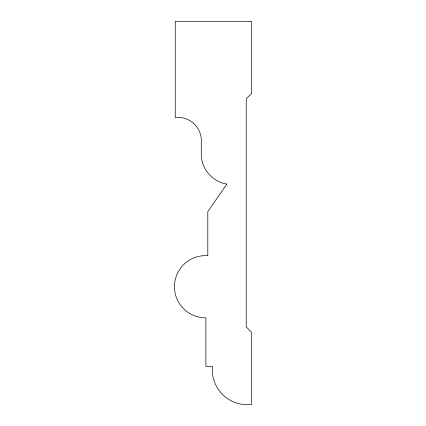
<?xml version="1.0" encoding="UTF-8"?>
<svg xmlns="http://www.w3.org/2000/svg" width="426" height="426" viewBox="0 0 426 426"><rect width="100%" height="100%" fill="white"/><g stroke="black" fill="none" stroke-linecap="round" stroke-linejoin="round"><path stroke-width="0.64" d="M226.818 184.075L207.797 211.685L207.797 255.701A31.087 31.087 0 0 0 174.463 285.745A31.087 31.087 0 0 0 205.88 317.791L205.88 366.408L212.404 366.408A35.07 35.07 0 0 0 251.537 404.46L251.537 332.248L246.228 326.939L246.228 98.821L251.537 93.512L251.537 21.3L175.251 21.3L175.251 117.565A23.371 23.371 0 0 1 201.264 142.811L201.264 155.304A30.608 30.608 0 0 0 226.818 184.075"/></g></svg>
